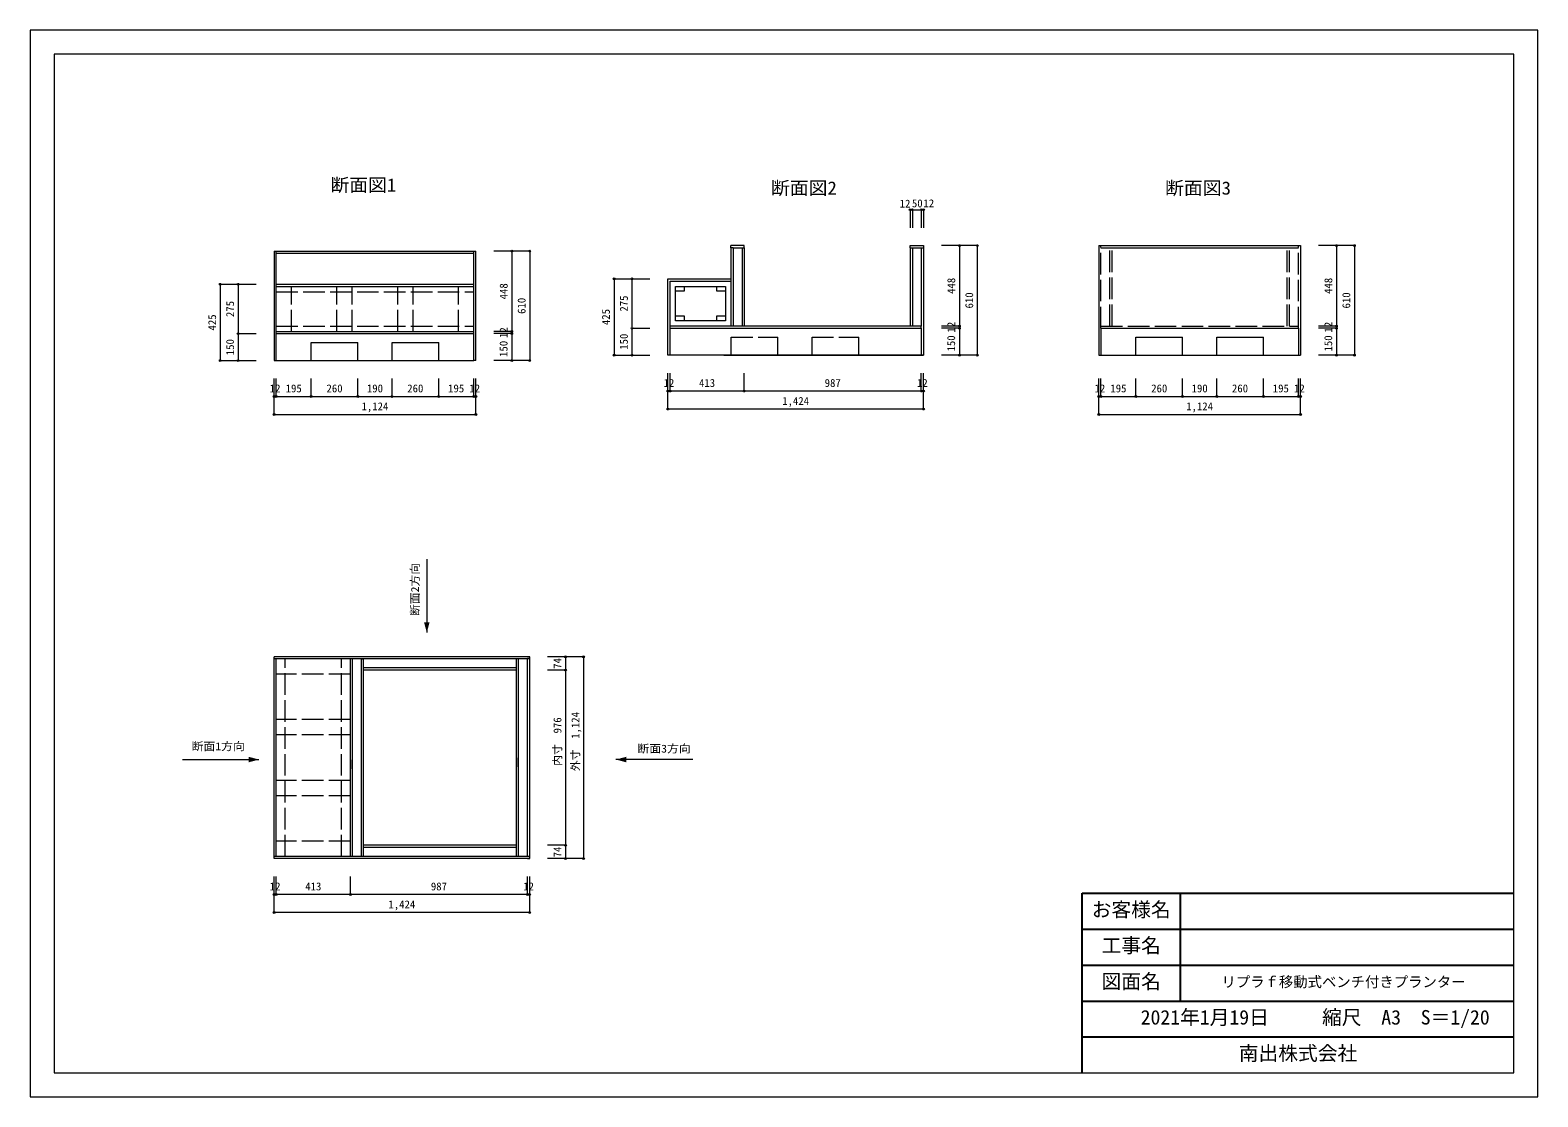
# Model space of a CAD drawing. Units: millimetres at full size, sheet at 1:20, with parts at other scales. Extents: x -4200 to 4200, y -2970 to 2970.
import ezdxf
from ezdxf.enums import TextEntityAlignment as Align

# ---------------------------------------------------------------- set-up
doc = ezdxf.new("R2010")
doc.units = ezdxf.units.MM
doc.header["$LTSCALE"] = 20
doc.header["$PDMODE"] = 32
doc.header["$PDSIZE"] = 10
doc.linetypes.add('DASHED', pattern=[7.5, 6, -1.5])
for name, color, linetype, lineweight in [('0-0', 7, 'Continuous', 18), ('1-0', 7, 'Continuous', 18), ('2-0', 4, 'Continuous', 18)]:
    doc.layers.add(name, color=color, linetype=linetype, lineweight=lineweight)
doc.layers.add('0-1', color=7, linetype='Continuous')
doc.styles.add('ＭＳ ゴシック', font='')
doc.styles.get('ＭＳ ゴシック').set_extended_font_data('MS Gothic')

msp = doc.modelspace()

# ---------------------------------------------------------------- linework, layer by layer
at = {"layer": '0-0'}
for p, q in [((4066.67, -2836.67), (4066.67, 2836.67)), ((-4066.67, -2836.67), (4066.67, -2836.67))]:
    msp.add_line(p, q, dxfattribs=at)
msp.add_lwpolyline([(4200, 2970), (-4200, 2970), (-4200, -2970), (4200, -2970)], close=True, dxfattribs=at)
msp.add_lwpolyline([(4066.67, 2836.67), (-4066.67, 2836.67), (-4066.67, -2836.67)], dxfattribs=at)
at = {"layer": '0-1'}
for p, q in [((1660.89, -2836.67), (1660.89, -1836.67)), ((1660.89, -1836.67), (4066.67, -1836.67)), ((2207.93, -1836.67), (2207.93, -2436.67)), ((1660.89, -2036.67), (4066.67, -2036.67)), ((1660.89, -2236.67), (4066.67, -2236.67)), ((1660.89, -2436.67), (4066.67, -2436.67)), ((1660.89, -2636.67), (4066.67, -2636.67))]:
    msp.add_line(p, q, dxfattribs=at)
at = {"layer": '1-0'}
for p, q in [((1960.8, 1160.13), (1960.8, 1260.13)), ((1960.8, 1260.13), (2220.8, 1260.13)), ((2220.8, 1160.13), (2220.8, 1260.13)), ((2410.8, 1160.13), (2410.8, 1260.13)), ((2410.8, 1260.13), (2670.8, 1260.13)), ((2670.8, 1160.13), (2670.8, 1260.13)), ((-2633.94, 1129.95), (-2633.94, 1229.95)), ((-2633.94, 1229.95), (-2373.94, 1229.95)), ((-2373.94, 1129.95), (-2373.94, 1229.95)), ((-2183.94, 1129.95), (-2183.94, 1229.95)), ((-2183.94, 1229.95), (-1923.94, 1229.95)), ((-1923.94, 1129.95), (-1923.94, 1229.95)), ((-2415.94, -1631.43), (-2415.94, -531.43)), ((-2403.94, -1631.43), (-2403.94, -531.43)), ((-2353.94, -531.43), (-2341.94, -531.43)), ((-2353.94, -1631.43), (-2353.94, -531.43)), ((-2341.94, -1631.43), (-2341.94, -531.43)), ((-1490.94, -1631.43), (-1490.94, -531.43)), ((-1478.94, -1631.43), (-1478.94, -531.43)), ((-1428.94, -519.43), (-1416.94, -519.43)), ((-1428.94, -1631.43), (-1428.94, -531.43)), ((-2415.94, -1093.43), (-2415.94, -1043.43)), ((-1490.94, -1081.43), (-1490.94, -1031.43)), ((-1490.94, -1081.43), (-1490.94, -1131.43)), ((-2415.94, -1093.43), (-2415.94, -1143.43)), ((-1416.94, -1631.43), (-1416.94, -1619.43))]:
    msp.add_line(p, q, dxfattribs=at)
msp.add_lwpolyline([(-1428.94, -1643.43), (-1416.94, -1643.43), (-1416.94, -519.43)], dxfattribs=at)
at = {"layer": '2-0', "color": 3}
for p, q in [((703.04, 1970.13), (777.04, 1970.13)), ((-2828.94, 1279.95), (-1728.94, 1279.95)), ((-2828.94, 1129.95), (-2828.94, 1279.95)), ((-1728.94, 1129.95), (-1728.94, 1279.95)), ((-634.96, 1310.13), (765.04, 1310.13)), ((-634.96, 1160.13), (-634.96, 1310.13)), ((765.04, 1310.13), (765.04, 1160.13)), ((1765.8, 1310.13), (2865.8, 1310.13)), ((1765.8, 1310.13), (1765.8, 1160.13)), ((2865.8, 1310.13), (2865.8, 1160.13)), ((-2828.94, 1129.95), (-1728.94, 1129.95)), ((777.04, 1160.13), (-634.96, 1160.13)), ((-334.96, 1160.13), (765.04, 1160.13)), ((1753.8, 1160.13), (2877.8, 1160.13))]:
    msp.add_line(p, q, dxfattribs=at)
at = {"layer": '2-0'}
for p, q in [((703.04, 1970.13), (715.04, 1970.13)), ((703.04, 1970.13), (703.04, 1870.13)), ((715.04, 1970.13), (715.04, 1870.13)), ((715.04, 1970.13), (765.04, 1970.13)), ((765.04, 1970.13), (765.04, 1870.13)), ((765.04, 1970.13), (777.04, 1970.13)), ((777.04, 1970.13), (777.04, 1870.13)), ((977.04, 1770.13), (877.04, 1770.13)), ((977.04, 1770.13), (977.04, 1322.13)), ((1077.04, 1770.13), (977.04, 1770.13)), ((1077.04, 1770.13), (1077.04, 1160.13)), ((3077.8, 1770.13), (2977.8, 1770.13)), ((3077.8, 1770.13), (3077.8, 1322.13)), ((3177.8, 1770.13), (3077.8, 1770.13)), ((3177.8, 1770.13), (3177.8, 1160.13)), ((-1516.94, 1739.95), (-1616.94, 1739.95)), ((-1516.94, 1739.95), (-1516.94, 1291.95)), ((-1416.94, 1739.95), (-1516.94, 1739.95)), ((-1416.94, 1739.95), (-1416.94, 1129.95)), ((-3140.94, 1554.95), (-3140.94, 1129.95)), ((-3140.94, 1554.95), (-3040.94, 1554.95)), ((-3040.94, 1554.95), (-3040.94, 1279.95)), ((-3040.94, 1554.95), (-2940.94, 1554.95)), ((-946.96, 1585.13), (-946.96, 1160.13)), ((-946.96, 1585.13), (-846.96, 1585.13)), ((-846.96, 1585.13), (-846.96, 1310.13)), ((-846.96, 1585.13), (-746.96, 1585.13)), ((-3040.94, 1279.95), (-2940.94, 1279.95)), ((-3040.94, 1279.95), (-3040.94, 1129.95)), ((-1516.94, 1291.95), (-1616.94, 1291.95)), ((-1516.94, 1279.95), (-1616.94, 1279.95)), ((-1516.94, 1291.95), (-1516.94, 1279.95)), ((-1516.94, 1279.95), (-1516.94, 1129.95)), ((-846.96, 1310.13), (-746.96, 1310.13)), ((-846.96, 1310.13), (-846.96, 1160.13)), ((977.04, 1322.13), (877.04, 1322.13)), ((977.04, 1310.13), (877.04, 1310.13)), ((977.04, 1322.13), (977.04, 1310.13)), ((977.04, 1310.13), (977.04, 1160.13)), ((3077.8, 1322.13), (2977.8, 1322.13)), ((3077.8, 1310.13), (2977.8, 1310.13)), ((3077.8, 1322.13), (3077.8, 1310.13)), ((3077.8, 1310.13), (3077.8, 1160.13)), ((-3140.94, 1129.95), (-3040.94, 1129.95)), ((-3040.94, 1129.95), (-2940.94, 1129.95)), ((-1516.94, 1129.95), (-1616.94, 1129.95)), ((-1416.94, 1129.95), (-1516.94, 1129.95)), ((-946.96, 1160.13), (-846.96, 1160.13)), ((-846.96, 1160.13), (-746.96, 1160.13)), ((977.04, 1160.13), (877.04, 1160.13)), ((1077.04, 1160.13), (977.04, 1160.13)), ((3077.8, 1160.13), (2977.8, 1160.13)), ((3177.8, 1160.13), (3077.8, 1160.13)), ((-2840.94, 929.95), (-2840.94, 1029.95)), ((-2828.94, 929.95), (-2828.94, 1029.95)), ((-2633.94, 929.95), (-2633.94, 1029.95)), ((-2373.94, 929.95), (-2373.94, 1029.95)), ((-2183.94, 929.95), (-2183.94, 1029.95)), ((-1923.94, 929.95), (-1923.94, 1029.95)), ((-1728.94, 929.95), (-1728.94, 1029.95)), ((-1716.94, 929.95), (-1716.94, 1029.95)), ((-646.96, 960.13), (-646.96, 1060.13)), ((-634.96, 960.13), (-634.96, 1060.13)), ((-221.96, 960.13), (-221.96, 1060.13)), ((765.04, 960.13), (765.04, 1060.13)), ((765.04, 960.13), (765.04, 1060.13)), ((777.04, 960.13), (777.04, 1060.13)), ((1753.8, 929.95), (1753.8, 1029.95)), ((1765.8, 929.95), (1765.8, 1029.95)), ((1960.8, 929.95), (1960.8, 1029.95)), ((2220.8, 929.95), (2220.8, 1029.95)), ((2410.8, 929.95), (2410.8, 1029.95)), ((2670.8, 929.95), (2670.8, 1029.95)), ((2865.8, 929.95), (2865.8, 1029.95)), ((2877.8, 929.95), (2877.8, 1029.95)), ((-2840.94, 929.95), (-2828.94, 929.95)), ((-2840.94, 829.95), (-2840.94, 929.95)), ((-2828.94, 929.95), (-2633.94, 929.95)), ((-2633.94, 929.95), (-2373.94, 929.95)), ((-2373.94, 929.95), (-2183.94, 929.95)), ((-2183.94, 929.95), (-1923.94, 929.95)), ((-1923.94, 929.95), (-1728.94, 929.95)), ((-1728.94, 929.95), (-1716.94, 929.95)), ((-1716.94, 829.95), (-1716.94, 929.95)), ((-634.96, 960.13), (-646.96, 960.13)), ((-646.96, 860.13), (-646.96, 960.13)), ((-221.96, 960.13), (-634.96, 960.13)), ((765.04, 960.13), (-221.96, 960.13)), ((777.04, 960.13), (765.04, 960.13)), ((777.04, 860.13), (777.04, 960.13)), ((1753.8, 929.95), (1765.8, 929.95)), ((1753.8, 829.95), (1753.8, 929.95)), ((1765.8, 929.95), (1960.8, 929.95)), ((1960.8, 929.95), (2220.8, 929.95)), ((2220.8, 929.95), (2410.8, 929.95)), ((2410.8, 929.95), (2670.8, 929.95)), ((2670.8, 929.95), (2865.8, 929.95)), ((2865.8, 929.95), (2877.8, 929.95)), ((2877.8, 829.95), (2877.8, 929.95)), ((777.04, 860.13), (-646.96, 860.13)), ((-2840.94, 829.95), (-1716.94, 829.95)), ((1753.8, 829.95), (2877.8, 829.95)), ((-1216.94, -519.43), (-1316.94, -519.43)), ((-1216.94, -519.43), (-1216.94, -593.43)), ((-1116.94, -519.43), (-1216.94, -519.43)), ((-1116.94, -519.43), (-1116.94, -1643.43)), ((-1216.94, -593.43), (-1316.94, -593.43)), ((-1216.94, -593.43), (-1216.94, -1569.43)), ((-1216.94, -1569.43), (-1316.94, -1569.43)), ((-1216.94, -1569.43), (-1216.94, -1643.43)), ((-1216.94, -1643.43), (-1316.94, -1643.43)), ((-1116.94, -1643.43), (-1216.94, -1643.43)), ((-2840.94, -1843.43), (-2840.94, -1743.43)), ((-2828.94, -1843.43), (-2828.94, -1743.43)), ((-2415.94, -1843.43), (-2415.94, -1743.43)), ((-1428.94, -1843.43), (-1428.94, -1743.43)), ((-1428.94, -1843.43), (-1428.94, -1743.43)), ((-1416.94, -1843.43), (-1416.94, -1743.43)), ((-2828.94, -1843.43), (-2840.94, -1843.43)), ((-2840.94, -1943.43), (-2840.94, -1843.43)), ((-2415.94, -1843.43), (-2828.94, -1843.43)), ((-1428.94, -1843.43), (-2415.94, -1843.43)), ((-1416.94, -1843.43), (-1428.94, -1843.43)), ((-1416.94, -1943.43), (-1416.94, -1843.43)), ((-1416.94, -1943.43), (-2840.94, -1943.43))]:
    msp.add_line(p, q, dxfattribs=at)
at = {"layer": '2-0', "color": 7}
for p, q in [((-295.96, 1758.13), (-295.96, 1770.13)), ((-221.96, 1770.13), (-295.96, 1770.13)), ((-221.96, 1758.13), (-221.96, 1770.13)), ((777.04, 1770.13), (777.04, 1758.13)), ((1753.8, 1770.13), (1753.8, 1160.13)), ((-2840.94, 1739.95), (-1716.94, 1739.95)), ((-2840.94, 1739.95), (-2840.94, 1129.95)), ((-2828.94, 1279.95), (-2828.94, 1739.95)), ((-2828.94, 1727.95), (-1728.94, 1727.95)), ((-1728.94, 1279.95), (-1728.94, 1739.95)), ((-1716.94, 1129.95), (-1716.94, 1739.95)), ((-283.96, 1758.13), (-295.96, 1758.13)), ((-295.96, 1758.13), (-295.96, 1322.13)), ((-283.96, 1758.13), (-233.96, 1758.13)), ((-283.96, 1758.13), (-283.96, 1322.13)), ((-233.96, 1758.13), (-221.96, 1758.13)), ((-233.96, 1758.13), (-233.96, 1322.13)), ((-221.96, 1758.13), (-221.96, 1322.13)), ((703.04, 1758.13), (703.04, 1322.13)), ((715.04, 1758.13), (715.04, 1322.13)), ((765.04, 1758.13), (765.04, 1322.13)), ((777.04, 1758.13), (777.04, 1160.13)), ((1765.8, 1758.13), (2865.8, 1758.13)), ((-2828.94, 1554.95), (-1728.94, 1554.95)), ((-2828.94, 1542.95), (-1728.94, 1542.95)), ((-646.96, 1160.13), (-646.96, 1585.13)), ((-646.96, 1585.13), (-295.96, 1585.13)), ((-634.96, 1310.13), (-634.96, 1573.13)), ((-634.96, 1573.13), (-295.96, 1573.13)), ((-604.96, 1352.13), (-604.96, 1543.13)), ((-604.96, 1543.13), (-325.96, 1543.13)), ((-375.96, 1543.13), (-375.96, 1518.13)), ((-375.96, 1518.13), (-325.96, 1518.13)), ((-325.96, 1543.13), (-325.96, 1352.13)), ((-554.96, 1377.13), (-604.96, 1377.13)), ((-325.96, 1352.13), (-604.96, 1352.13)), ((-554.96, 1352.13), (-554.96, 1377.13)), ((-2828.94, 1291.95), (-1728.94, 1291.95)), ((765.04, 1322.13), (-634.96, 1322.13)), ((765.04, 1310.13), (765.04, 1322.13)), ((-2840.94, 1129.95), (-2828.94, 1129.95)), ((-1716.94, 1129.95), (-1728.94, 1129.95)), ((-634.96, 1160.13), (-646.96, 1160.13)), ((765.04, 1160.13), (777.04, 1160.13)), ((-1990.15, 24.5), (-1990.15, -385)), ((-1416.94, -519.43), (-2840.94, -519.43)), ((-2840.94, -1643.43), (-2840.94, -519.43)), ((-1416.94, -531.43), (-2840.94, -531.43)), ((-2828.94, -1631.43), (-2828.94, -531.43)), ((-1490.94, -581.43), (-2341.94, -581.43)), ((-1490.94, -593.43), (-2341.94, -593.43)), ((-3350.54, -1091.78), (-2925.29, -1091.78)), ((-508.62, -1091.78), (-936.12, -1091.78)), ((-1490.94, -1569.43), (-2341.94, -1569.43)), ((-1490.94, -1581.43), (-2341.94, -1581.43)), ((-2415.94, -1631.43), (-2840.94, -1631.43)), ((-2415.94, -1643.43), (-2840.94, -1643.43)), ((-1416.94, -1631.43), (-2415.94, -1631.43)), ((-1416.94, -1643.43), (-2415.94, -1643.43))]:
    msp.add_line(p, q, dxfattribs=at)
at = {"layer": '2-0', "color": 7, "linetype": 'DASHED'}
for p, q in [((1765.8, 1310.13), (1765.8, 1770.13)), ((2865.8, 1310.13), (2865.8, 1770.13)), ((1815.8, 1322.13), (1815.8, 1758.13)), ((1827.8, 1322.13), (1827.8, 1758.13)), ((2803.8, 1322.13), (2803.8, 1758.13)), ((2815.8, 1322.13), (2815.8, 1758.13)), ((-2828.94, 1512.95), (-1728.94, 1512.95)), ((-2743.94, 1291.95), (-2743.94, 1542.95)), ((-2490.94, 1291.95), (-2490.94, 1542.95)), ((-2405.94, 1291.95), (-2405.94, 1542.95)), ((-2151.94, 1291.95), (-2151.94, 1542.95)), ((-2066.94, 1291.95), (-2066.94, 1542.95)), ((-1813.94, 1291.95), (-1813.94, 1542.95)), ((-2828.94, 1321.95), (-1728.94, 1321.95)), ((-33.96, 1160.13), (-33.96, 1260.13)), ((416.04, 1160.13), (416.04, 1260.13)), ((1765.8, 1322.13), (2865.8, 1322.13)), ((-2778.94, -1631.43), (-2778.94, -531.43)), ((-2465.94, -1631.43), (-2465.94, -531.43)), ((-2415.94, -616.43), (-2828.94, -616.43)), ((-2415.94, -869.43), (-2828.94, -869.43)), ((-2415.94, -954.43), (-2828.94, -954.43)), ((-2415.94, -1208.43), (-2828.94, -1208.43)), ((-2415.94, -1293.43), (-2828.94, -1293.43)), ((-2415.94, -1546.43), (-2828.94, -1546.43))]:
    msp.add_line(p, q, dxfattribs=at)
at = {"layer": '2-0', "color": 7}
for points in [[(703.04, 1758.13), (703.04, 1770.13), (777.04, 1770.13)], [(1753.8, 1770.13), (2877.8, 1770.13), (2877.8, 1160.13)], [(703.04, 1758.13), (715.04, 1758.13), (765.04, 1758.13), (777.04, 1758.13)], [(-604.96, 1518.13), (-554.96, 1518.13), (-554.96, 1543.13)], [(-325.96, 1377.13), (-375.96, 1377.13), (-375.96, 1352.13)]]:
    msp.add_lwpolyline(points, dxfattribs=at)
at = {"layer": '2-0', "color": 7, "linetype": 'DASHED'}
for points in [[(-293.96, 1160.13), (-293.96, 1260.13), (-33.96, 1260.13)], [(156.04, 1160.13), (156.04, 1260.13), (416.04, 1260.13)]]:
    msp.add_lwpolyline(points, dxfattribs=at)
at = {"layer": '2-0', "color": 2}
for p in [(703.04, 1970.13), (715.04, 1970.13), (765.04, 1970.13), (777.04, 1970.13), (977.04, 1770.13), (1077.04, 1770.13), (3077.8, 1770.13), (3177.8, 1770.13), (-1516.94, 1739.95), (-1416.94, 1739.95), (-3140.94, 1554.95), (-3040.94, 1554.95), (-946.96, 1585.13), (-846.96, 1585.13), (-3040.94, 1279.95), (-1516.94, 1291.95), (-1516.94, 1279.95), (-846.96, 1310.13), (977.04, 1322.13), (977.04, 1310.13), (3077.8, 1322.13), (3077.8, 1310.13), (-3140.94, 1129.95), (-3040.94, 1129.95), (-1516.94, 1129.95), (-1416.94, 1129.95), (-946.96, 1160.13), (-846.96, 1160.13), (977.04, 1160.13), (1077.04, 1160.13), (3077.8, 1160.13), (3177.8, 1160.13), (-2840.94, 929.95), (-2828.94, 929.95), (-2633.94, 929.95), (-2373.94, 929.95), (-2183.94, 929.95), (-1923.94, 929.95), (-1728.94, 929.95), (-1716.94, 929.95), (-646.96, 960.13), (-634.96, 960.13), (-221.96, 960.13), (765.04, 960.13), (777.04, 960.13), (1753.8, 929.95), (1765.8, 929.95), (1960.8, 929.95), (2220.8, 929.95), (2410.8, 929.95), (2670.8, 929.95), (2865.8, 929.95), (2877.8, 929.95), (-646.96, 860.13), (777.04, 860.13), (-2840.94, 829.95), (-1716.94, 829.95), (1753.8, 829.95), (2877.8, 829.95), (-1216.94, -519.43), (-1116.94, -519.43), (-1216.94, -593.43), (-1216.94, -1569.43), (-1216.94, -1643.43), (-1116.94, -1643.43), (-2840.94, -1843.43), (-2828.94, -1843.43), (-2415.94, -1843.43), (-1428.94, -1843.43), (-1416.94, -1843.43), (-2840.94, -1943.43), (-1416.94, -1943.43)]:
    msp.add_point(p, dxfattribs=at)
at = {"layer": '2-0', "color": 7}
for points in [[(-1990.15, -385), (-2005.68, -327.05), (-1974.62, -327.05)], [(-2925.29, -1091.78), (-2983.24, -1107.31), (-2983.24, -1076.25)], [(-936.12, -1091.78), (-878.17, -1076.25), (-878.17, -1107.31)]]:
    msp.add_solid(points, dxfattribs=at)

# ---------------------------------------------------------------- texts
at = {"layer": '0-0', "style": 'ＭＳ ゴシック'}
for s, height, p in [('リプラｆ移動式ベンチ付きプランター', 58.65, (2437.3, -2376.67)), ('縮尺\u3000A3\u3000S＝1/20', 80.65, (2997.72, -2591.67)), ('南出株式会社', 80.65, (2533.78, -2791.67))]:
    msp.add_text(s, height=height, dxfattribs=at).set_placement(p, align=Align.BOTTOM_LEFT)
at = {"layer": '0-1', "style": 'ＭＳ ゴシック'}
for s, p in [('お客様名', (1714.41, -1991.67)), ('工事名', (1769.41, -2191.67)), ('図面名', (1769.41, -2391.67)), ('2021年1月19日', (1987.33, -2591.67))]:
    msp.add_text(s, height=80.65, dxfattribs=at).set_placement(p, align=Align.BOTTOM_LEFT)
at = {"layer": '2-0', "color": 7, "style": 'ＭＳ ゴシック'}
for s, height, width, p in [('断面図1', 73.31, 1.05, (-2527.22, 2049.33)), ('断面図2', 73.31, 1.05, (-72.8, 2032.46)), ('断面図3', 73.31, 1.05, (2122.87, 2032.13)), ('断面1方向', 43.99, 1.1, (-3300.61, -1053.45)), ('断面3方向', 43.99, 1.1, (-816.62, -1066.28))]:
    msp.add_text(s, height=height, dxfattribs=dict(at, width=width)).set_placement(p, align=Align.BOTTOM_LEFT)
at = {"layer": '2-0', "style": 'ＭＳ ゴシック'}
for s, p in [('12', (644.37, 1968.85)), ('50', (712.71, 1970.43)), ('12', (776.71, 1970.82)), ('12', (-670.96, 970.13)), ('413', (-473.46, 970.13)), ('987', (226.54, 970.13)), ('12', (741.04, 970.13)), ('12', (-2864.94, 939.95)), ('195', (-2776.44, 939.95)), ('260', (-2548.94, 939.95)), ('190', (-2323.94, 939.95)), ('260', (-2098.94, 939.95)), ('195', (-1871.44, 939.95)), ('12', (-1752.94, 939.95)), ('1,424', (-9.96, 870.13)), ('12', (1729.8, 939.95)), ('195', (1818.3, 939.95)), ('260', (2045.8, 939.95)), ('190', (2270.8, 939.95)), ('260', (2495.8, 939.95)), ('195', (2723.3, 939.95)), ('12', (2841.8, 939.95)), ('1,124', (-2353.94, 839.95)), ('1,124', (2240.8, 839.95)), ('12', (-2864.94, -1833.43)), ('413', (-2667.44, -1833.43)), ('987', (-1967.44, -1833.43)), ('12', (-1452.94, -1833.43)), ('1,424', (-2203.94, -1933.43))]:
    msp.add_text(s, height=43.99, dxfattribs=at).set_placement(p, align=Align.BOTTOM_LEFT)
for s, p in [('448', (-1526.94, 1470.95)), ('448', (967.04, 1501.13)), ('448', (3067.8, 1501.13)), ('275', (-3050.94, 1372.45)), ('610', (-1426.94, 1389.95)), ('275', (-856.96, 1402.63)), ('610', (1067.04, 1420.13)), ('610', (3167.8, 1420.13)), ('425', (-3150.94, 1297.45)), ('425', (-956.96, 1327.63)), ('12', (-1526.94, 1255.95)), ('150', (-856.96, 1190.13)), ('150', (966.62, 1180.57)), ('12', (967.04, 1286.13)), ('150', (3067.37, 1180.57)), ('12', (3067.8, 1286.13)), ('150', (-3050.94, 1159.95)), ('150', (-1527.37, 1150.39)), ('74', (-1226.94, -586.43)), ('外寸\u30001,124', (-1126.94, -1156.43)), ('内寸\u3000976', (-1226.94, -1126.43)), ('74', (-1226.94, -1636.43))]:
    msp.add_text(s, height=43.99, rotation=90, dxfattribs=at).set_placement(p, align=Align.BOTTOM_LEFT)
at = {"layer": '2-0', "color": 7, "style": 'ＭＳ ゴシック', "width": 1.1}
msp.add_text('断面2方向', height=43.99, rotation=90, dxfattribs=at).set_placement((-2020.65, -293), align=Align.BOTTOM_LEFT)

doc.saveas('drawing.dxf')
